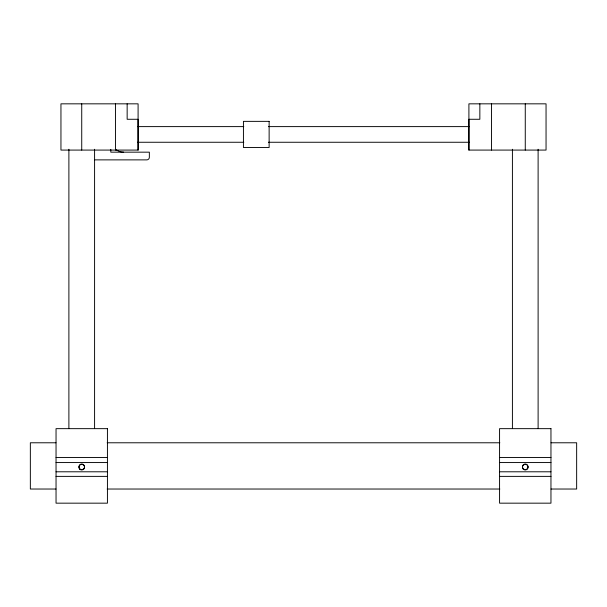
<?xml version="1.0" encoding="UTF-8"?>
<svg xmlns="http://www.w3.org/2000/svg" width="607" height="607" viewBox="0 0 607 607"><rect width="100%" height="100%" fill="white"/><g stroke="black" fill="none" stroke-linecap="round" stroke-linejoin="round"><path stroke-width="0.91" d="M468.908 150.081L468.908 103.835L546.05 103.835L546.05 150.081L468.908 150.081L468.945 119.275L479.849 119.275L479.849 103.835M137.622 126.613L243.786 126.613M268.423 126.613L469.378 126.613M137.622 142.258L243.786 142.258M268.423 142.258L469.378 142.258M138.093 150.081L60.95 150.081L60.95 103.835L138.093 103.835L138.093 150.081L138.055 119.275L127.151 119.275L127.151 103.835M94.472 159.876L146.773 159.876A2.572 2.572 0 0 0 149.345 157.304L149.345 152.167L110.8 152.167L110.8 149.413M55.958 442.784L30.35 442.784L30.35 489.03L55.958 489.03M107.173 442.784L499.827 442.784M551.042 442.784L576.65 442.784L576.65 489.03L551.042 489.03M56.041 457.503L107.431 457.503M499.569 457.503L550.959 457.503M56.041 462.557L107.431 462.557M499.569 462.557L550.959 462.557M56.041 471.791L107.431 471.791M499.569 471.791L550.959 471.791M56.041 476.381L107.431 476.381M499.569 476.381L550.959 476.381M107.173 489.03L499.827 489.03M538.113 149.261L538.113 428.405M525.267 103.835L525.267 150.081M512.414 149.261L512.414 428.405M491.549 103.835L491.549 150.081M115.451 103.835L115.451 150.081M94.586 149.261L94.586 428.405M81.733 103.835L81.733 150.081M68.887 149.261L68.887 428.405M80.336 464.385A2.8 2.8 0 0 1 84.441 466.085A2.8 2.8 0 0 1 81.733 469.606A2.8 2.8 0 0 1 79.031 466.085M79.312 465.41A2.8 2.8 0 0 1 79.752 464.833M527.969 466.085A2.8 2.8 0 0 1 525.267 469.606A2.8 2.8 0 0 1 522.559 466.085A2.8 2.8 0 0 1 526.664 464.385M527.248 464.833A2.8 2.8 0 0 1 527.688 465.41M123.653 152.167A12.846 12.846 0 0 1 115.831 149.512M269.129 121.362L243.437 121.362L243.437 147.516L269.129 147.516L269.129 121.362M107.431 428.656L56.041 428.656L56.041 503.165L107.431 503.165L107.431 428.656M550.959 428.656L499.569 428.656L499.569 503.165L550.959 503.165L550.959 428.656M79.752 469.15A2.8 2.8 0 0 0 84.441 467.898A2.8 2.8 0 0 0 81.012 464.469A2.8 2.8 0 0 0 79.752 469.15M523.287 469.15A2.8 2.8 0 0 0 527.969 467.898A2.8 2.8 0 0 0 524.539 464.469A2.8 2.8 0 0 0 523.287 469.15"/></g></svg>
